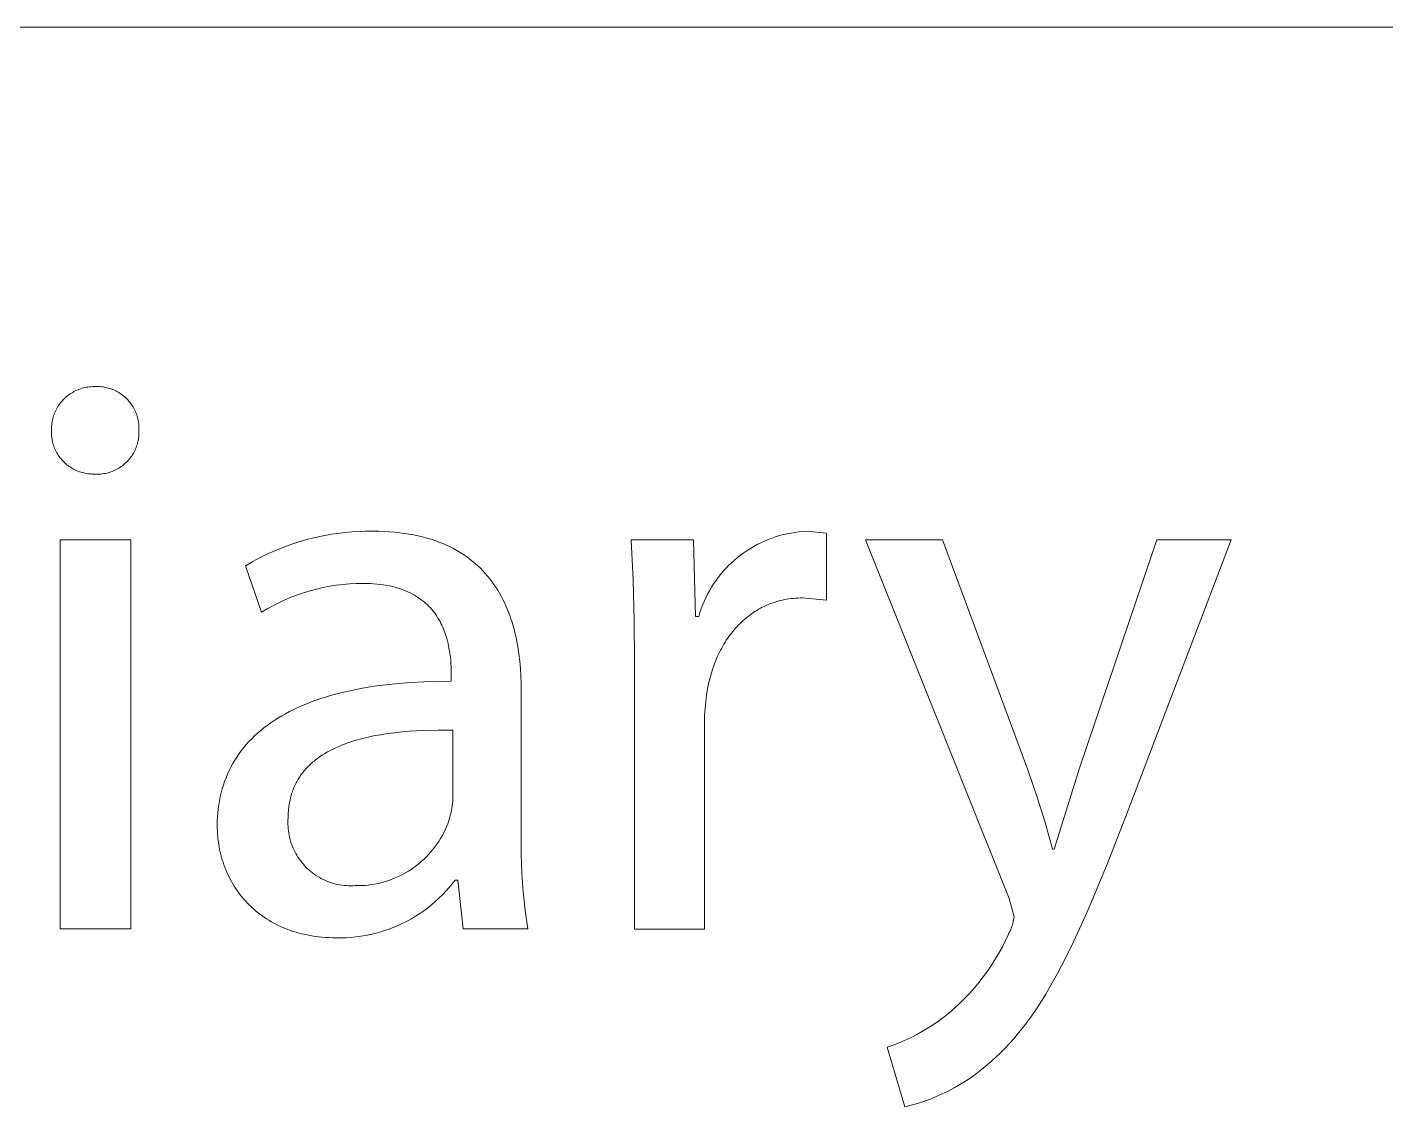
# Model space of a CAD drawing. Header units: millimetres. Extents: x -1283 to 2747, y -259 to 2557.
# Drawn here: x 2501.9 to 2570.1, y 137.7 to 191.8 of the extents above; entities that cross this region are included whole.
import ezdxf

# ---------------------------------------------------------------- set-up
doc = ezdxf.new("R2010")
doc.units = ezdxf.units.MM
doc.header["$MEASUREMENT"] = 0
doc.layers.add('Domyślny', color=7, linetype='Continuous', true_color=0x000000)

msp = doc.modelspace()

# ---------------------------------------------------------------- linework, layer by layer
at = {"layer": 'Domyślny', "color": 18, "lineweight": 15, "true_color": 0x000000}
for p, q in [((2743.172, 191.833), (1223.936, 191.833)), ((2503.762, 173.145), (2503.814, 173.197)), ((2503.814, 173.197), (2503.868, 173.248)), ((2503.868, 173.248), (2503.924, 173.297)), ((2503.924, 173.297), (2503.982, 173.343)), ((2503.982, 173.343), (2504.041, 173.388)), ((2504.041, 173.388), (2504.102, 173.431)), ((2504.102, 173.431), (2504.164, 173.471)), ((2504.164, 173.471), (2504.228, 173.509)), ((2504.228, 173.509), (2504.292, 173.545)), ((2504.292, 173.545), (2504.358, 173.579)), ((2504.358, 173.579), (2504.426, 173.611)), ((2504.426, 173.611), (2504.494, 173.64)), ((2504.494, 173.64), (2504.563, 173.667)), ((2504.563, 173.667), (2504.633, 173.691)), ((2504.633, 173.691), (2504.704, 173.713)), ((2504.704, 173.713), (2504.776, 173.732)), ((2504.776, 173.732), (2504.848, 173.749)), ((2504.848, 173.749), (2504.921, 173.763)), ((2504.921, 173.763), (2504.994, 173.775)), ((2504.994, 173.775), (2505.067, 173.785)), ((2505.067, 173.785), (2505.141, 173.791)), ((2505.141, 173.791), (2505.215, 173.796)), ((2505.215, 173.796), (2505.29, 173.797)), ((2505.29, 173.797), (2505.364, 173.796)), ((2505.364, 173.796), (2505.437, 173.798)), ((2505.437, 173.798), (2505.509, 173.798)), ((2505.509, 173.798), (2505.582, 173.795)), ((2505.582, 173.795), (2505.655, 173.789)), ((2505.655, 173.789), (2505.727, 173.781)), ((2505.727, 173.781), (2505.799, 173.77)), ((2505.799, 173.77), (2505.871, 173.757)), ((2505.871, 173.757), (2505.942, 173.742)), ((2505.942, 173.742), (2506.012, 173.724)), ((2506.012, 173.724), (2506.082, 173.703)), ((2506.082, 173.703), (2506.151, 173.68)), ((2506.151, 173.68), (2506.219, 173.655)), ((2506.219, 173.655), (2506.287, 173.628)), ((2506.287, 173.628), (2506.353, 173.598)), ((2506.353, 173.598), (2506.418, 173.565)), ((2506.418, 173.565), (2506.483, 173.531)), ((2506.483, 173.531), (2506.545, 173.494)), ((2506.545, 173.494), (2506.607, 173.456)), ((2506.607, 173.456), (2506.667, 173.415)), ((2506.667, 173.415), (2506.726, 173.372)), ((2506.726, 173.372), (2506.783, 173.327)), ((2506.783, 173.327), (2506.839, 173.28)), ((2506.839, 173.28), (2506.893, 173.231)), ((2506.893, 173.231), (2506.945, 173.18)), ((2503.319, 172.465), (2503.348, 172.533)), ((2503.348, 172.533), (2503.38, 172.6)), ((2503.38, 172.6), (2503.414, 172.666)), ((2503.414, 172.666), (2503.45, 172.731)), ((2503.45, 172.731), (2503.488, 172.795)), ((2503.488, 172.795), (2503.528, 172.857)), ((2503.528, 172.857), (2503.571, 172.918)), ((2503.571, 172.918), (2503.616, 172.977)), ((2503.616, 172.977), (2503.662, 173.035)), ((2503.662, 173.035), (2503.711, 173.091)), ((2503.711, 173.091), (2503.762, 173.145)), ((2506.945, 173.18), (2506.995, 173.127)), ((2506.995, 173.127), (2507.044, 173.073)), ((2507.044, 173.073), (2507.09, 173.017)), ((2507.09, 173.017), (2507.135, 172.96)), ((2507.135, 172.96), (2507.178, 172.901)), ((2507.178, 172.901), (2507.218, 172.84)), ((2507.218, 172.84), (2507.257, 172.779)), ((2507.257, 172.779), (2507.293, 172.716)), ((2507.293, 172.716), (2507.327, 172.651)), ((2507.327, 172.651), (2507.359, 172.586)), ((2507.359, 172.586), (2507.388, 172.519)), ((2507.388, 172.519), (2507.416, 172.452)), ((2503.168, 171.818), (2503.174, 171.891)), ((2503.174, 171.891), (2503.184, 171.965)), ((2503.184, 171.965), (2503.196, 172.038)), ((2503.196, 172.038), (2503.21, 172.111)), ((2503.21, 172.111), (2503.227, 172.183)), ((2503.227, 172.183), (2503.246, 172.255)), ((2503.246, 172.255), (2503.268, 172.326)), ((2503.268, 172.326), (2503.292, 172.396)), ((2503.292, 172.396), (2503.319, 172.465)), ((2507.416, 172.452), (2507.441, 172.383)), ((2507.441, 172.383), (2507.463, 172.314)), ((2507.463, 172.314), (2507.483, 172.244)), ((2507.483, 172.244), (2507.501, 172.173)), ((2507.501, 172.173), (2507.516, 172.102)), ((2507.516, 172.102), (2507.528, 172.031)), ((2507.528, 172.031), (2507.538, 171.958)), ((2507.538, 171.958), (2507.546, 171.886)), ((2507.546, 171.886), (2507.551, 171.813)), ((2503.161, 171.523), (2503.163, 171.595)), ((2503.162, 171.45), (2503.161, 171.523)), ((2503.162, 171.669), (2503.163, 171.743)), ((2503.163, 171.595), (2503.162, 171.669)), ((2503.165, 171.378), (2503.162, 171.45)), ((2503.163, 171.743), (2503.168, 171.818)), ((2503.171, 171.305), (2503.165, 171.378)), ((2503.179, 171.233), (2503.171, 171.305)), ((2503.19, 171.162), (2503.179, 171.233)), ((2503.203, 171.09), (2503.19, 171.162)), ((2507.526, 171.16), (2507.513, 171.089)), ((2507.536, 171.232), (2507.526, 171.16)), ((2507.544, 171.305), (2507.536, 171.232)), ((2507.55, 171.377), (2507.544, 171.305)), ((2507.553, 171.45), (2507.55, 171.377)), ((2507.551, 171.813), (2507.554, 171.741)), ((2507.554, 171.668), (2507.551, 171.595)), ((2507.551, 171.595), (2507.553, 171.522)), ((2507.553, 171.522), (2507.553, 171.45)), ((2507.554, 171.741), (2507.554, 171.668)), ((2503.218, 171.019), (2503.203, 171.09)), ((2503.236, 170.949), (2503.218, 171.019)), ((2503.257, 170.88), (2503.236, 170.949)), ((2503.28, 170.811), (2503.257, 170.88)), ((2503.305, 170.743), (2503.28, 170.811)), ((2503.332, 170.676), (2503.305, 170.743)), ((2503.362, 170.61), (2503.332, 170.676)), ((2503.394, 170.545), (2503.362, 170.61)), ((2503.429, 170.481), (2503.394, 170.545)), ((2503.465, 170.418), (2503.429, 170.481)), ((2507.287, 170.477), (2507.251, 170.414)), ((2507.322, 170.541), (2507.287, 170.477)), ((2507.354, 170.606), (2507.322, 170.541)), ((2507.384, 170.673), (2507.354, 170.606)), ((2507.411, 170.74), (2507.384, 170.673)), ((2507.436, 170.808), (2507.411, 170.74)), ((2507.459, 170.877), (2507.436, 170.808)), ((2507.479, 170.947), (2507.459, 170.877)), ((2507.497, 171.018), (2507.479, 170.947)), ((2507.513, 171.089), (2507.497, 171.018)), ((2503.504, 170.357), (2503.465, 170.418)), ((2503.545, 170.297), (2503.504, 170.357)), ((2503.588, 170.238), (2503.545, 170.297)), ((2503.632, 170.181), (2503.588, 170.238)), ((2503.679, 170.126), (2503.632, 170.181)), ((2503.728, 170.072), (2503.679, 170.126)), ((2503.778, 170.02), (2503.728, 170.072)), ((2503.831, 169.969), (2503.778, 170.02)), ((2503.885, 169.921), (2503.831, 169.969)), ((2503.94, 169.874), (2503.885, 169.921)), ((2503.997, 169.83), (2503.94, 169.874)), ((2504.056, 169.787), (2503.997, 169.83)), ((2504.116, 169.747), (2504.056, 169.787)), ((2506.718, 169.824), (2506.659, 169.781)), ((2506.775, 169.869), (2506.718, 169.824)), ((2506.831, 169.915), (2506.775, 169.869)), ((2506.885, 169.964), (2506.831, 169.915)), ((2506.937, 170.014), (2506.885, 169.964)), ((2506.988, 170.067), (2506.937, 170.014)), ((2507.037, 170.121), (2506.988, 170.067)), ((2507.084, 170.176), (2507.037, 170.121)), ((2507.128, 170.234), (2507.084, 170.176)), ((2507.171, 170.292), (2507.128, 170.234)), ((2507.212, 170.353), (2507.171, 170.292)), ((2507.251, 170.414), (2507.212, 170.353)), ((2504.178, 169.708), (2504.116, 169.747)), ((2504.24, 169.672), (2504.178, 169.708)), ((2504.304, 169.638), (2504.24, 169.672)), ((2504.369, 169.606), (2504.304, 169.638)), ((2504.436, 169.576), (2504.369, 169.606)), ((2504.503, 169.549), (2504.436, 169.576)), ((2504.571, 169.524), (2504.503, 169.549)), ((2504.64, 169.501), (2504.571, 169.524)), ((2504.71, 169.481), (2504.64, 169.501)), ((2504.78, 169.463), (2504.71, 169.481)), ((2504.851, 169.448), (2504.78, 169.463)), ((2504.922, 169.435), (2504.851, 169.448)), ((2504.994, 169.424), (2504.922, 169.435)), ((2505.066, 169.416), (2504.994, 169.424)), ((2505.138, 169.411), (2505.066, 169.416)), ((2505.211, 169.408), (2505.138, 169.411)), ((2505.283, 169.408), (2505.211, 169.408)), ((2505.356, 169.403), (2505.283, 169.408)), ((2505.429, 169.401), (2505.356, 169.403)), ((2505.501, 169.401), (2505.429, 169.401)), ((2505.574, 169.404), (2505.501, 169.401)), ((2505.646, 169.409), (2505.574, 169.404)), ((2505.719, 169.417), (2505.646, 169.409)), ((2505.791, 169.428), (2505.719, 169.417)), ((2505.862, 169.441), (2505.791, 169.428)), ((2505.933, 169.456), (2505.862, 169.441)), ((2506.004, 169.474), (2505.933, 169.456)), ((2506.074, 169.494), (2506.004, 169.474)), ((2506.143, 169.517), (2506.074, 169.494)), ((2506.211, 169.542), (2506.143, 169.517)), ((2506.278, 169.569), (2506.211, 169.542)), ((2506.345, 169.599), (2506.278, 169.569)), ((2506.41, 169.631), (2506.345, 169.599)), ((2506.474, 169.665), (2506.41, 169.631)), ((2506.537, 169.702), (2506.474, 169.665)), ((2506.599, 169.74), (2506.537, 169.702)), ((2506.659, 169.781), (2506.599, 169.74)), ((2516.802, 166.31), (2517.215, 166.384)), ((2517.215, 166.384), (2517.631, 166.443)), ((2517.631, 166.443), (2518.048, 166.489)), ((2518.048, 166.489), (2518.467, 166.519)), ((2518.467, 166.519), (2518.887, 166.535)), ((2518.887, 166.535), (2519.306, 166.537)), ((2519.306, 166.537), (2519.583, 166.534)), ((2519.583, 166.534), (2519.853, 166.525)), ((2519.853, 166.525), (2520.117, 166.511)), ((2520.117, 166.511), (2520.374, 166.49)), ((2520.374, 166.49), (2520.625, 166.464)), ((2520.625, 166.464), (2520.87, 166.433)), ((2520.87, 166.433), (2521.108, 166.397)), ((2521.108, 166.397), (2521.341, 166.355)), ((2539.888, 166.368), (2540.082, 166.412)), ((2540.082, 166.412), (2540.278, 166.45)), ((2540.278, 166.45), (2540.475, 166.481)), ((2540.475, 166.481), (2540.673, 166.506)), ((2540.673, 166.506), (2540.872, 166.523)), ((2540.872, 166.523), (2541.071, 166.534)), ((2541.071, 166.534), (2542.064, 166.44)), ((2542.064, 166.44), (2542.064, 163.085)), ((2503.592, 166.106), (2507.149, 166.106)), ((2503.592, 146.579), (2503.592, 166.106)), ((2507.149, 166.106), (2507.149, 146.579)), ((2514.399, 165.569), (2514.788, 165.727)), ((2514.788, 165.727), (2515.182, 165.871)), ((2515.182, 165.871), (2515.581, 166.002)), ((2515.581, 166.002), (2515.985, 166.119)), ((2515.985, 166.119), (2516.392, 166.221)), ((2516.392, 166.221), (2516.802, 166.31)), ((2521.341, 166.355), (2521.567, 166.307)), ((2521.567, 166.307), (2521.787, 166.255)), ((2521.787, 166.255), (2522.002, 166.198)), ((2522.002, 166.198), (2522.21, 166.136)), ((2522.21, 166.136), (2522.413, 166.069)), ((2522.413, 166.069), (2522.61, 165.997)), ((2522.61, 165.997), (2522.802, 165.921)), ((2522.802, 165.921), (2522.988, 165.84)), ((2522.988, 165.84), (2523.168, 165.755)), ((2523.168, 165.755), (2523.343, 165.666)), ((2532.356, 164.075), (2532.253, 166.105)), ((2532.253, 166.105), (2535.38, 166.105)), ((2535.38, 166.105), (2535.488, 162.267)), ((2538.238, 165.68), (2538.41, 165.781)), ((2538.41, 165.781), (2538.585, 165.876)), ((2538.585, 165.876), (2538.764, 165.965)), ((2538.764, 165.965), (2538.945, 166.048)), ((2538.945, 166.048), (2539.129, 166.125)), ((2539.129, 166.125), (2539.316, 166.195)), ((2539.316, 166.195), (2539.505, 166.259)), ((2539.505, 166.259), (2539.695, 166.317)), ((2539.695, 166.317), (2539.888, 166.368)), ((2551.234, 148.109), (2544.014, 166.106)), ((2544.014, 166.106), (2547.879, 166.106)), ((2547.879, 166.106), (2552.16, 154.564)), ((2554.75, 154.645), (2558.629, 166.106)), ((2562.373, 166.106), (2557.059, 152.189)), ((2558.629, 166.106), (2562.373, 166.106)), ((2512.905, 164.806), (2513.268, 165.016)), ((2513.268, 165.016), (2513.639, 165.213)), ((2513.639, 165.213), (2514.016, 165.398)), ((2514.016, 165.398), (2514.399, 165.569)), ((2523.343, 165.666), (2523.513, 165.572)), ((2523.513, 165.572), (2523.677, 165.474)), ((2523.677, 165.474), (2523.836, 165.372)), ((2523.836, 165.372), (2523.99, 165.267)), ((2523.99, 165.267), (2524.139, 165.157)), ((2524.139, 165.157), (2524.283, 165.044)), ((2524.283, 165.044), (2524.422, 164.927)), ((2537.288, 164.958), (2537.435, 165.091)), ((2537.435, 165.091), (2537.588, 165.22)), ((2537.588, 165.22), (2537.744, 165.343)), ((2537.744, 165.343), (2537.905, 165.461)), ((2537.905, 165.461), (2538.07, 165.573)), ((2538.07, 165.573), (2538.238, 165.68)), ((2513.697, 162.471), (2512.905, 164.806)), ((2524.422, 164.927), (2524.557, 164.806)), ((2524.557, 164.806), (2524.686, 164.682)), ((2524.686, 164.682), (2524.811, 164.555)), ((2524.811, 164.555), (2524.931, 164.424)), ((2524.931, 164.424), (2525.046, 164.29)), ((2536.621, 164.218), (2536.744, 164.375)), ((2536.744, 164.375), (2536.872, 164.527)), ((2536.872, 164.527), (2537.006, 164.676)), ((2537.006, 164.676), (2537.144, 164.819)), ((2537.144, 164.819), (2537.288, 164.958)), ((2516.789, 163.711), (2516.462, 163.636)), ((2517.117, 163.774), (2516.789, 163.711)), ((2517.448, 163.827), (2517.117, 163.774)), ((2517.78, 163.867), (2517.448, 163.827)), ((2518.114, 163.896), (2517.78, 163.867)), ((2518.448, 163.914), (2518.114, 163.896)), ((2518.783, 163.92), (2518.448, 163.914)), ((2518.968, 163.918), (2518.783, 163.92)), ((2519.148, 163.912), (2518.968, 163.918)), ((2519.322, 163.901), (2519.148, 163.912)), ((2519.492, 163.887), (2519.322, 163.901)), ((2519.657, 163.869), (2519.492, 163.887)), ((2519.817, 163.847), (2519.657, 163.869)), ((2519.972, 163.821), (2519.817, 163.847)), ((2520.122, 163.792), (2519.972, 163.821)), ((2520.268, 163.76), (2520.122, 163.792)), ((2520.409, 163.724), (2520.268, 163.76)), ((2520.546, 163.684), (2520.409, 163.724)), ((2520.678, 163.642), (2520.546, 163.684)), ((2525.046, 164.29), (2525.157, 164.154)), ((2525.157, 164.154), (2525.263, 164.014)), ((2525.263, 164.014), (2525.366, 163.871)), ((2525.366, 163.871), (2525.463, 163.726)), ((2525.463, 163.726), (2525.557, 163.578)), ((2532.41, 162.044), (2532.356, 164.075)), ((2536.183, 163.552), (2536.284, 163.724)), ((2536.284, 163.724), (2536.391, 163.893)), ((2536.391, 163.893), (2536.503, 164.057)), ((2536.503, 164.057), (2536.621, 164.218)), ((2514.88, 163.095), (2514.576, 162.954)), ((2515.189, 163.225), (2514.88, 163.095)), ((2515.502, 163.344), (2515.189, 163.225)), ((2515.818, 163.452), (2515.502, 163.344)), ((2516.139, 163.55), (2515.818, 163.452)), ((2516.462, 163.636), (2516.139, 163.55)), ((2520.806, 163.596), (2520.678, 163.642)), ((2520.93, 163.548), (2520.806, 163.596)), ((2521.049, 163.496), (2520.93, 163.548)), ((2521.164, 163.442), (2521.049, 163.496)), ((2521.276, 163.385), (2521.164, 163.442)), ((2521.383, 163.325), (2521.276, 163.385)), ((2521.486, 163.263), (2521.383, 163.325)), ((2521.585, 163.198), (2521.486, 163.263)), ((2521.681, 163.132), (2521.585, 163.198)), ((2521.773, 163.062), (2521.681, 163.132)), ((2521.861, 162.991), (2521.773, 163.062)), ((2521.946, 162.918), (2521.861, 162.991)), ((2525.557, 163.578), (2525.646, 163.427)), ((2525.646, 163.427), (2525.732, 163.274)), ((2525.732, 163.274), (2525.813, 163.118)), ((2525.813, 163.118), (2525.89, 162.96)), ((2535.84, 162.833), (2535.917, 163.017)), ((2535.917, 163.017), (2535.999, 163.198)), ((2535.999, 163.198), (2536.088, 163.377)), ((2536.088, 163.377), (2536.183, 163.552)), ((2539.527, 163), (2539.424, 162.968)), ((2539.631, 163.031), (2539.527, 163)), ((2539.736, 163.058), (2539.631, 163.031)), ((2539.843, 163.083), (2539.736, 163.058)), ((2539.951, 163.106), (2539.843, 163.083)), ((2540.06, 163.126), (2539.951, 163.106)), ((2540.17, 163.144), (2540.06, 163.126)), ((2540.282, 163.158), (2540.17, 163.144)), ((2540.394, 163.171), (2540.282, 163.158)), ((2540.508, 163.18), (2540.394, 163.171)), ((2540.623, 163.187), (2540.508, 163.18)), ((2540.739, 163.191), (2540.623, 163.187)), ((2540.856, 163.193), (2540.739, 163.191)), ((2542.064, 163.085), (2540.856, 163.193)), ((2513.984, 162.642), (2513.697, 162.471)), ((2514.278, 162.803), (2513.984, 162.642)), ((2514.576, 162.954), (2514.278, 162.803)), ((2522.027, 162.843), (2521.946, 162.918)), ((2522.105, 162.765), (2522.027, 162.843)), ((2522.18, 162.687), (2522.105, 162.765)), ((2522.251, 162.606), (2522.18, 162.687)), ((2522.319, 162.524), (2522.251, 162.606)), ((2522.383, 162.44), (2522.319, 162.524)), ((2522.445, 162.355), (2522.383, 162.44)), ((2522.504, 162.269), (2522.445, 162.355)), ((2525.89, 162.96), (2525.964, 162.8)), ((2525.964, 162.8), (2526.033, 162.638)), ((2526.033, 162.638), (2526.099, 162.474)), ((2526.099, 162.474), (2526.161, 162.308)), ((2526.161, 162.308), (2526.22, 162.14)), ((2535.649, 162.267), (2535.706, 162.457)), ((2535.706, 162.457), (2535.77, 162.646)), ((2535.77, 162.646), (2535.84, 162.833)), ((2538.204, 162.331), (2538.119, 162.267)), ((2538.289, 162.393), (2538.204, 162.331)), ((2538.376, 162.454), (2538.289, 162.393)), ((2538.465, 162.512), (2538.376, 162.454)), ((2538.555, 162.568), (2538.465, 162.512)), ((2538.646, 162.621), (2538.555, 162.568)), ((2538.739, 162.673), (2538.646, 162.621)), ((2538.833, 162.722), (2538.739, 162.673)), ((2538.928, 162.769), (2538.833, 162.722)), ((2539.025, 162.813), (2538.928, 162.769)), ((2539.123, 162.855), (2539.025, 162.813)), ((2539.222, 162.895), (2539.123, 162.855)), ((2539.322, 162.933), (2539.222, 162.895)), ((2539.424, 162.968), (2539.322, 162.933)), ((2522.56, 162.182), (2522.504, 162.269)), ((2522.613, 162.093), (2522.56, 162.182)), ((2522.663, 162.004), (2522.613, 162.093)), ((2522.71, 161.914), (2522.663, 162.004)), ((2522.755, 161.822), (2522.71, 161.914)), ((2522.797, 161.731), (2522.755, 161.822)), ((2522.837, 161.638), (2522.797, 161.731)), ((2522.874, 161.545), (2522.837, 161.638)), ((2526.22, 162.14), (2526.275, 161.971)), ((2526.275, 161.971), (2526.327, 161.799)), ((2526.327, 161.799), (2526.375, 161.627)), ((2526.375, 161.627), (2526.42, 161.453)), ((2532.414, 160.012), (2532.41, 162.044)), ((2535.488, 162.267), (2535.649, 162.267)), ((2537.496, 161.679), (2537.425, 161.597)), ((2537.569, 161.759), (2537.496, 161.679)), ((2537.643, 161.838), (2537.569, 161.759)), ((2537.719, 161.914), (2537.643, 161.838)), ((2537.796, 161.989), (2537.719, 161.914)), ((2537.875, 162.061), (2537.796, 161.989)), ((2537.955, 162.132), (2537.875, 162.061)), ((2538.036, 162.2), (2537.955, 162.132)), ((2538.119, 162.267), (2538.036, 162.2)), ((2522.909, 161.452), (2522.874, 161.545)), ((2522.942, 161.358), (2522.909, 161.452)), ((2522.972, 161.264), (2522.942, 161.358)), ((2523, 161.17), (2522.972, 161.264)), ((2523.027, 161.076), (2523, 161.17)), ((2523.051, 160.982), (2523.027, 161.076)), ((2523.073, 160.888), (2523.051, 160.982)), ((2526.42, 161.453), (2526.461, 161.277)), ((2526.461, 161.277), (2526.5, 161.1)), ((2526.5, 161.1), (2526.535, 160.923)), ((2526.535, 160.923), (2526.567, 160.744)), ((2536.97, 160.972), (2536.911, 160.876)), ((2537.03, 161.066), (2536.97, 160.972)), ((2537.092, 161.159), (2537.03, 161.066)), ((2537.155, 161.25), (2537.092, 161.159)), ((2537.221, 161.34), (2537.155, 161.25)), ((2537.287, 161.427), (2537.221, 161.34)), ((2537.355, 161.513), (2537.287, 161.427)), ((2537.425, 161.597), (2537.355, 161.513)), ((2523.094, 160.795), (2523.073, 160.888)), ((2523.129, 160.609), (2523.094, 160.795)), ((2523.158, 160.425), (2523.129, 160.609)), ((2523.181, 160.244), (2523.158, 160.425)), ((2523.198, 160.067), (2523.181, 160.244)), ((2526.567, 160.744), (2526.623, 160.383)), ((2526.623, 160.383), (2526.667, 160.02)), ((2536.593, 160.265), (2536.546, 160.158)), ((2536.642, 160.371), (2536.593, 160.265)), ((2536.693, 160.475), (2536.642, 160.371)), ((2536.745, 160.577), (2536.693, 160.475)), ((2536.799, 160.678), (2536.745, 160.577)), ((2536.854, 160.778), (2536.799, 160.678)), ((2536.911, 160.876), (2536.854, 160.778)), ((2523.211, 159.894), (2523.198, 160.067)), ((2523.219, 159.727), (2523.211, 159.894)), ((2523.224, 159.565), (2523.219, 159.727)), ((2523.225, 159.411), (2523.224, 159.565)), ((2526.667, 160.02), (2526.7, 159.654)), ((2526.7, 159.654), (2526.724, 159.287)), ((2532.414, 146.578), (2532.414, 160.012)), ((2536.336, 159.601), (2536.264, 159.369)), ((2536.415, 159.828), (2536.336, 159.601)), ((2536.457, 159.94), (2536.415, 159.828)), ((2536.501, 160.05), (2536.457, 159.94)), ((2536.546, 160.158), (2536.501, 160.05)), ((2519.942, 158.836), (2520.559, 158.901)), ((2520.559, 158.901), (2521.196, 158.95)), ((2521.196, 158.95), (2521.853, 158.985)), ((2521.853, 158.985), (2522.529, 159.004)), ((2522.529, 159.004), (2523.225, 159.008)), ((2523.225, 159.008), (2523.225, 159.411)), ((2526.724, 159.287), (2526.737, 158.919)), ((2526.737, 158.919), (2526.741, 158.552)), ((2536.142, 158.89), (2536.092, 158.643)), ((2536.199, 159.132), (2536.142, 158.89)), ((2536.264, 159.369), (2536.199, 159.132)), ((2516.673, 158.138), (2516.916, 158.216)), ((2516.916, 158.216), (2517.165, 158.291)), ((2517.165, 158.291), (2517.42, 158.362)), ((2517.42, 158.362), (2517.679, 158.429)), ((2517.679, 158.429), (2518.214, 158.553)), ((2518.214, 158.553), (2518.77, 158.662)), ((2518.77, 158.662), (2519.346, 158.757)), ((2519.346, 158.757), (2519.942, 158.836)), ((2526.741, 158.552), (2526.741, 151.251)), ((2536.037, 158.313), (2535.994, 157.981)), ((2536.092, 158.643), (2536.037, 158.313)), ((2515.116, 157.49), (2515.322, 157.593)), ((2515.322, 157.593), (2515.534, 157.693)), ((2515.534, 157.693), (2515.751, 157.789)), ((2515.751, 157.789), (2515.973, 157.881)), ((2515.973, 157.881), (2516.201, 157.97)), ((2516.201, 157.97), (2516.434, 158.056)), ((2516.434, 158.056), (2516.673, 158.138)), ((2535.962, 157.647), (2535.941, 157.313)), ((2535.994, 157.981), (2535.962, 157.647)), ((2513.994, 156.797), (2514.167, 156.921)), ((2514.167, 156.921), (2514.346, 157.042)), ((2514.346, 157.042), (2514.53, 157.159)), ((2514.53, 157.159), (2514.72, 157.273)), ((2514.72, 157.273), (2514.915, 157.383)), ((2514.915, 157.383), (2515.116, 157.49)), ((2535.941, 157.313), (2535.931, 156.979)), ((2535.931, 156.979), (2535.931, 146.578)), ((2513.213, 156.125), (2513.358, 156.267)), ((2513.358, 156.267), (2513.508, 156.404)), ((2513.508, 156.404), (2513.665, 156.539)), ((2513.665, 156.539), (2513.827, 156.67)), ((2513.827, 156.67), (2513.994, 156.797)), ((2518.991, 156.193), (2518.66, 156.11)), ((2519.33, 156.265), (2518.991, 156.193)), ((2519.676, 156.329), (2519.33, 156.265)), ((2520.027, 156.384), (2519.676, 156.329)), ((2520.383, 156.43), (2520.027, 156.384)), ((2520.744, 156.469), (2520.383, 156.43)), ((2521.108, 156.5), (2520.744, 156.469)), ((2521.474, 156.524), (2521.108, 156.5)), ((2521.841, 156.541), (2521.474, 156.524)), ((2522.576, 156.557), (2521.841, 156.541)), ((2523.306, 156.552), (2522.576, 156.557)), ((2523.306, 153.143), (2523.306, 156.552)), ((2512.573, 155.369), (2512.689, 155.527)), ((2512.689, 155.527), (2512.812, 155.682)), ((2512.812, 155.682), (2512.94, 155.833)), ((2512.94, 155.833), (2513.073, 155.981)), ((2513.073, 155.981), (2513.213, 156.125)), ((2517.153, 155.538), (2517.018, 155.465)), ((2517.291, 155.608), (2517.153, 155.538)), ((2517.432, 155.675), (2517.291, 155.608)), ((2517.576, 155.739), (2517.432, 155.675)), ((2517.723, 155.8), (2517.576, 155.739)), ((2517.873, 155.859), (2517.723, 155.8)), ((2518.025, 155.914), (2517.873, 155.859)), ((2518.18, 155.967), (2518.025, 155.914)), ((2518.338, 156.017), (2518.18, 155.967)), ((2518.498, 156.065), (2518.338, 156.017)), ((2518.66, 156.11), (2518.498, 156.065)), ((2512.165, 154.704), (2512.258, 154.875)), ((2512.258, 154.875), (2512.357, 155.043)), ((2512.357, 155.043), (2512.462, 155.208)), ((2512.462, 155.208), (2512.573, 155.369)), ((2516.125, 154.815), (2516.073, 154.765)), ((2516.178, 154.864), (2516.125, 154.815)), ((2516.231, 154.913), (2516.178, 154.864)), ((2516.286, 154.96), (2516.231, 154.913)), ((2516.342, 155.007), (2516.286, 154.96)), ((2516.399, 155.052), (2516.342, 155.007)), ((2516.515, 155.142), (2516.399, 155.052)), ((2516.635, 155.227), (2516.515, 155.142)), ((2516.759, 155.31), (2516.635, 155.227)), ((2516.887, 155.389), (2516.759, 155.31)), ((2517.018, 155.465), (2516.887, 155.389)), ((2511.851, 153.986), (2511.921, 154.17)), ((2511.921, 154.17), (2511.996, 154.351)), ((2511.996, 154.351), (2512.078, 154.529)), ((2512.078, 154.529), (2512.165, 154.704)), ((2515.58, 154.155), (2515.542, 154.094)), ((2515.619, 154.215), (2515.58, 154.155)), ((2515.659, 154.274), (2515.619, 154.215)), ((2515.701, 154.332), (2515.659, 154.274)), ((2515.743, 154.389), (2515.701, 154.332)), ((2515.787, 154.446), (2515.743, 154.389)), ((2515.832, 154.501), (2515.787, 154.446)), ((2515.878, 154.556), (2515.832, 154.501)), ((2515.925, 154.609), (2515.878, 154.556)), ((2515.973, 154.662), (2515.925, 154.609)), ((2516.023, 154.714), (2515.973, 154.662)), ((2516.073, 154.765), (2516.023, 154.714)), ((2552.16, 154.564), (2552.609, 153.246)), ((2553.489, 150.579), (2554.75, 154.645)), ((2511.678, 153.414), (2511.73, 153.608)), ((2511.73, 153.608), (2511.787, 153.798)), ((2511.787, 153.798), (2511.851, 153.986)), ((2515.235, 153.429), (2515.212, 153.357)), ((2515.26, 153.5), (2515.235, 153.429)), ((2515.286, 153.57), (2515.26, 153.5)), ((2515.314, 153.639), (2515.286, 153.57)), ((2515.342, 153.707), (2515.314, 153.639)), ((2515.372, 153.774), (2515.342, 153.707)), ((2515.404, 153.84), (2515.372, 153.774)), ((2515.436, 153.905), (2515.404, 153.84)), ((2515.47, 153.969), (2515.436, 153.905)), ((2515.506, 154.032), (2515.47, 153.969)), ((2515.542, 154.094), (2515.506, 154.032)), ((2511.531, 152.606), (2511.559, 152.812)), ((2511.559, 152.812), (2511.593, 153.016)), ((2511.593, 153.016), (2511.632, 153.216)), ((2511.632, 153.216), (2511.678, 153.414)), ((2515.077, 152.744), (2515.067, 152.662)), ((2515.089, 152.824), (2515.077, 152.744)), ((2515.102, 152.903), (2515.089, 152.824)), ((2515.117, 152.982), (2515.102, 152.903)), ((2515.133, 153.059), (2515.117, 152.982)), ((2515.151, 153.135), (2515.133, 153.059)), ((2515.17, 153.21), (2515.151, 153.135)), ((2515.19, 153.284), (2515.17, 153.21)), ((2515.212, 153.357), (2515.19, 153.284)), ((2523.259, 152.635), (2523.277, 152.761)), ((2523.277, 152.761), (2523.291, 152.888)), ((2523.291, 152.888), (2523.3, 153.016)), ((2523.3, 153.016), (2523.306, 153.143)), ((2552.609, 153.246), (2553.025, 151.917)), ((2511.485, 151.967), (2511.495, 152.183)), ((2511.495, 152.183), (2511.51, 152.396)), ((2511.51, 152.396), (2511.531, 152.606)), ((2515.039, 152.15), (2515.032, 152.042)), ((2515.042, 152.325), (2515.039, 152.238)), ((2515.039, 152.238), (2515.039, 152.15)), ((2515.046, 152.411), (2515.042, 152.325)), ((2515.051, 152.496), (2515.046, 152.411)), ((2515.059, 152.58), (2515.051, 152.496)), ((2515.067, 152.662), (2515.059, 152.58)), ((2523.104, 152.016), (2523.144, 152.137)), ((2523.144, 152.137), (2523.179, 152.26)), ((2523.179, 152.26), (2523.21, 152.384)), ((2523.21, 152.384), (2523.236, 152.509)), ((2523.236, 152.509), (2523.259, 152.635)), ((2557.059, 152.189), (2556.137, 149.827)), ((2511.482, 151.747), (2511.485, 151.967)), ((2511.484, 151.615), (2511.482, 151.747)), ((2511.488, 151.483), (2511.484, 151.615)), ((2511.496, 151.352), (2511.488, 151.483)), ((2515.032, 152.042), (2515.028, 151.934)), ((2515.028, 151.934), (2515.029, 151.825)), ((2515.029, 151.825), (2515.033, 151.717)), ((2515.033, 151.717), (2515.04, 151.609)), ((2515.04, 151.609), (2515.052, 151.501)), ((2515.052, 151.501), (2515.067, 151.394)), ((2515.067, 151.394), (2515.086, 151.287)), ((2522.767, 151.261), (2522.845, 151.407)), ((2522.845, 151.407), (2522.917, 151.556)), ((2522.917, 151.556), (2522.985, 151.707)), ((2522.985, 151.707), (2523.047, 151.86)), ((2523.047, 151.86), (2523.104, 152.016)), ((2553.025, 151.917), (2553.408, 150.579)), ((2511.506, 151.22), (2511.496, 151.352)), ((2511.519, 151.089), (2511.506, 151.22)), ((2511.536, 150.958), (2511.519, 151.089)), ((2511.555, 150.827), (2511.536, 150.958)), ((2511.577, 150.697), (2511.555, 150.827)), ((2511.602, 150.568), (2511.577, 150.697)), ((2515.086, 151.287), (2515.109, 151.181)), ((2515.109, 151.181), (2515.135, 151.076)), ((2515.135, 151.076), (2515.165, 150.971)), ((2515.165, 150.971), (2515.198, 150.868)), ((2515.198, 150.868), (2515.235, 150.766)), ((2515.235, 150.766), (2515.276, 150.666)), ((2522.307, 150.574), (2522.408, 150.705)), ((2522.408, 150.705), (2522.505, 150.839)), ((2522.505, 150.839), (2522.597, 150.977)), ((2522.597, 150.977), (2522.684, 151.117)), ((2522.684, 151.117), (2522.767, 151.261)), ((2526.741, 151.251), (2526.742, 150.314)), ((2511.63, 150.439), (2511.602, 150.568)), ((2511.661, 150.311), (2511.63, 150.439)), ((2511.695, 150.183), (2511.661, 150.311)), ((2511.732, 150.057), (2511.695, 150.183)), ((2511.772, 149.931), (2511.732, 150.057)), ((2515.276, 150.666), (2515.32, 150.567)), ((2515.32, 150.567), (2515.367, 150.469)), ((2515.367, 150.469), (2515.418, 150.373)), ((2515.418, 150.373), (2515.472, 150.279)), ((2515.472, 150.279), (2515.529, 150.187)), ((2515.529, 150.187), (2515.589, 150.097)), ((2515.589, 150.097), (2515.653, 150.009)), ((2521.736, 149.975), (2521.858, 150.087)), ((2521.858, 150.087), (2521.977, 150.203)), ((2521.977, 150.203), (2522.091, 150.323)), ((2522.091, 150.323), (2522.201, 150.447)), ((2522.201, 150.447), (2522.307, 150.574)), ((2526.742, 150.314), (2526.774, 149.377)), ((2553.408, 150.579), (2553.489, 150.579)), ((2511.815, 149.806), (2511.772, 149.931)), ((2511.861, 149.682), (2511.815, 149.806)), ((2511.909, 149.559), (2511.861, 149.682)), ((2511.961, 149.437), (2511.909, 149.559)), ((2512.015, 149.317), (2511.961, 149.437)), ((2515.653, 150.009), (2515.719, 149.923)), ((2515.719, 149.923), (2515.788, 149.84)), ((2515.788, 149.84), (2515.86, 149.759)), ((2515.86, 149.759), (2515.935, 149.68)), ((2515.935, 149.68), (2516.013, 149.605)), ((2516.013, 149.605), (2516.093, 149.532)), ((2516.093, 149.532), (2516.175, 149.461)), ((2516.175, 149.461), (2516.26, 149.394)), ((2516.26, 149.394), (2516.347, 149.33)), ((2520.786, 149.317), (2520.931, 149.397)), ((2520.931, 149.397), (2521.073, 149.481)), ((2521.073, 149.481), (2521.212, 149.571)), ((2521.212, 149.571), (2521.348, 149.665)), ((2521.348, 149.665), (2521.481, 149.764)), ((2521.481, 149.764), (2521.611, 149.867)), ((2521.611, 149.867), (2521.736, 149.975)), ((2526.774, 149.377), (2526.839, 148.441)), ((2556.137, 149.827), (2555.274, 147.748)), ((2512.073, 149.198), (2512.015, 149.317)), ((2512.133, 149.08), (2512.073, 149.198)), ((2512.196, 148.963), (2512.133, 149.08)), ((2512.262, 148.848), (2512.196, 148.963)), ((2512.331, 148.734), (2512.262, 148.848)), ((2512.403, 148.622), (2512.331, 148.734)), ((2516.347, 149.33), (2516.437, 149.268)), ((2516.437, 149.268), (2516.528, 149.21)), ((2516.528, 149.21), (2516.622, 149.155)), ((2516.622, 149.155), (2516.717, 149.103)), ((2516.717, 149.103), (2516.814, 149.055)), ((2516.814, 149.055), (2516.912, 149.01)), ((2516.912, 149.01), (2517.013, 148.968)), ((2517.013, 148.968), (2517.114, 148.93)), ((2517.114, 148.93), (2517.217, 148.895)), ((2517.217, 148.895), (2517.321, 148.864)), ((2517.321, 148.864), (2517.425, 148.836)), ((2517.425, 148.836), (2517.531, 148.812)), ((2517.531, 148.812), (2517.638, 148.792)), ((2517.638, 148.792), (2517.745, 148.776)), ((2517.745, 148.776), (2517.852, 148.763)), ((2517.852, 148.763), (2517.96, 148.754)), ((2517.96, 148.754), (2518.069, 148.748)), ((2518.069, 148.748), (2518.177, 148.747)), ((2518.177, 148.747), (2518.286, 148.749)), ((2518.286, 148.749), (2518.394, 148.755)), ((2518.394, 148.755), (2518.559, 148.753)), ((2518.559, 148.753), (2518.725, 148.758)), ((2518.725, 148.758), (2518.89, 148.768)), ((2518.89, 148.768), (2519.055, 148.783)), ((2519.055, 148.783), (2519.219, 148.805)), ((2519.219, 148.805), (2519.383, 148.832)), ((2519.383, 148.832), (2519.545, 148.864)), ((2519.545, 148.864), (2519.706, 148.902)), ((2519.706, 148.902), (2519.866, 148.945)), ((2519.866, 148.945), (2520.024, 148.994)), ((2520.024, 148.994), (2520.181, 149.048)), ((2520.181, 149.048), (2520.335, 149.107)), ((2520.335, 149.107), (2520.488, 149.172)), ((2520.488, 149.172), (2520.638, 149.242)), ((2520.638, 149.242), (2520.786, 149.317)), ((2523.118, 148.653), (2522.954, 148.47)), ((2523.275, 148.842), (2523.118, 148.653)), ((2523.427, 149.036), (2523.275, 148.842)), ((2523.561, 149.036), (2523.427, 149.036)), ((2523.829, 146.581), (2523.561, 149.036)), ((2512.478, 148.511), (2512.403, 148.622)), ((2512.556, 148.402), (2512.478, 148.511)), ((2512.637, 148.295), (2512.556, 148.402)), ((2512.72, 148.19), (2512.637, 148.295)), ((2512.807, 148.087), (2512.72, 148.19)), ((2512.896, 147.985), (2512.807, 148.087)), ((2512.989, 147.886), (2512.896, 147.985)), ((2522.607, 148.12), (2522.425, 147.954)), ((2522.783, 148.292), (2522.607, 148.12)), ((2522.954, 148.47), (2522.783, 148.292)), ((2526.839, 148.441), (2526.935, 147.509)), ((2551.476, 147.183), (2551.234, 148.109)), ((2513.084, 147.788), (2512.989, 147.886)), ((2513.182, 147.693), (2513.084, 147.788)), ((2513.283, 147.6), (2513.182, 147.693)), ((2513.387, 147.509), (2513.283, 147.6)), ((2513.493, 147.421), (2513.387, 147.509)), ((2513.603, 147.334), (2513.493, 147.421)), ((2513.715, 147.251), (2513.603, 147.334)), ((2521.645, 147.354), (2521.438, 147.221)), ((2521.848, 147.494), (2521.645, 147.354)), ((2522.045, 147.64), (2521.848, 147.494)), ((2522.238, 147.794), (2522.045, 147.64)), ((2522.425, 147.954), (2522.238, 147.794)), ((2526.935, 147.509), (2527.064, 146.581)), ((2555.274, 147.748), (2554.859, 146.808)), ((2513.831, 147.17), (2513.715, 147.251)), ((2513.949, 147.091), (2513.831, 147.17)), ((2514.07, 147.015), (2513.949, 147.091)), ((2514.194, 146.942), (2514.07, 147.015)), ((2514.321, 146.871), (2514.194, 146.942)), ((2514.451, 146.803), (2514.321, 146.871)), ((2514.583, 146.739), (2514.451, 146.803)), ((2514.718, 146.677), (2514.583, 146.739)), ((2514.857, 146.618), (2514.718, 146.677)), ((2514.998, 146.562), (2514.857, 146.618)), ((2520.341, 146.665), (2520.111, 146.577)), ((2520.568, 146.761), (2520.341, 146.665)), ((2520.791, 146.865), (2520.568, 146.761)), ((2521.011, 146.976), (2520.791, 146.865)), ((2521.226, 147.095), (2521.011, 146.976)), ((2521.438, 147.221), (2521.226, 147.095)), ((2551.303, 146.547), (2551.334, 146.623)), ((2551.334, 146.623), (2551.362, 146.701)), ((2551.362, 146.701), (2551.388, 146.78)), ((2551.388, 146.78), (2551.411, 146.859)), ((2551.411, 146.859), (2551.432, 146.939)), ((2551.432, 146.939), (2551.449, 147.02)), ((2551.449, 147.02), (2551.464, 147.101)), ((2551.464, 147.101), (2551.476, 147.183)), ((2554.859, 146.808), (2554.452, 145.93)), ((2507.149, 146.579), (2503.592, 146.579)), ((2515.142, 146.509), (2514.998, 146.562)), ((2515.288, 146.46), (2515.142, 146.509)), ((2515.438, 146.414), (2515.288, 146.46)), ((2515.591, 146.371), (2515.438, 146.414)), ((2515.746, 146.332), (2515.591, 146.371)), ((2515.904, 146.296), (2515.746, 146.332)), ((2516.065, 146.263), (2515.904, 146.296)), ((2516.229, 146.234), (2516.065, 146.263)), ((2516.395, 146.209), (2516.229, 146.234)), ((2516.565, 146.187), (2516.395, 146.209)), ((2516.737, 146.17), (2516.565, 146.187)), ((2516.912, 146.156), (2516.737, 146.17)), ((2517.09, 146.146), (2516.912, 146.156)), ((2517.271, 146.14), (2517.09, 146.146)), ((2517.454, 146.138), (2517.271, 146.14)), ((2517.701, 146.136), (2517.454, 146.138)), ((2517.947, 146.143), (2517.701, 146.136)), ((2518.192, 146.159), (2517.947, 146.143)), ((2518.438, 146.182), (2518.192, 146.159)), ((2518.682, 146.214), (2518.438, 146.182)), ((2518.925, 146.254), (2518.682, 146.214)), ((2519.166, 146.303), (2518.925, 146.254)), ((2519.406, 146.359), (2519.166, 146.303)), ((2519.643, 146.424), (2519.406, 146.359)), ((2519.878, 146.496), (2519.643, 146.424)), ((2520.111, 146.577), (2519.878, 146.496)), ((2527.064, 146.581), (2523.829, 146.581)), ((2535.931, 146.578), (2532.414, 146.578)), ((2550.883, 145.683), (2551.043, 146.001)), ((2551.043, 146.001), (2551.194, 146.324)), ((2551.194, 146.324), (2551.233, 146.397)), ((2551.233, 146.397), (2551.269, 146.471)), ((2551.269, 146.471), (2551.303, 146.547)), ((2554.452, 145.93), (2554.051, 145.111)), ((2550.531, 145.064), (2550.712, 145.371)), ((2550.712, 145.371), (2550.883, 145.683)), ((2550.139, 144.469), (2550.34, 144.764)), ((2550.34, 144.764), (2550.531, 145.064)), ((2554.051, 145.111), (2553.653, 144.35)), ((2549.482, 143.627), (2549.71, 143.901)), ((2549.71, 143.901), (2549.929, 144.181)), ((2549.929, 144.181), (2550.139, 144.469)), ((2553.653, 144.35), (2553.257, 143.642)), ((2548.999, 143.103), (2549.245, 143.361)), ((2549.245, 143.361), (2549.482, 143.627)), ((2553.059, 143.308), (2552.861, 142.986)), ((2553.257, 143.642), (2553.059, 143.308)), ((2548.214, 142.379), (2548.484, 142.612)), ((2548.484, 142.612), (2548.745, 142.853)), ((2548.745, 142.853), (2548.999, 143.103)), ((2552.662, 142.676), (2552.461, 142.377)), ((2552.861, 142.986), (2552.662, 142.676)), ((2547.434, 141.79), (2547.701, 141.977)), ((2547.701, 141.977), (2547.961, 142.174)), ((2547.961, 142.174), (2548.214, 142.379)), ((2552.26, 142.09), (2552.057, 141.815)), ((2552.461, 142.377), (2552.26, 142.09)), ((2546.307, 141.138), (2546.597, 141.286)), ((2546.597, 141.286), (2546.882, 141.445)), ((2546.882, 141.445), (2547.161, 141.613)), ((2547.161, 141.613), (2547.434, 141.79)), ((2551.646, 141.295), (2551.437, 141.05)), ((2551.853, 141.55), (2551.646, 141.295)), ((2552.057, 141.815), (2551.853, 141.55)), ((2545.101, 140.647), (2545.409, 140.754)), ((2545.987, 137.655), (2545.101, 140.647)), ((2545.409, 140.754), (2545.712, 140.872)), ((2545.712, 140.872), (2546.012, 141)), ((2546.012, 141), (2546.307, 141.138)), ((2551.011, 140.589), (2550.794, 140.372)), ((2551.226, 140.815), (2551.011, 140.589)), ((2551.437, 141.05), (2551.226, 140.815)), ((2550.348, 139.963), (2550.1, 139.741)), ((2550.573, 140.163), (2550.348, 139.963)), ((2550.794, 140.372), (2550.573, 140.163)), ((2549.312, 139.13), (2549.035, 138.945)), ((2549.581, 139.325), (2549.312, 139.13)), ((2549.844, 139.528), (2549.581, 139.325)), ((2550.1, 139.741), (2549.844, 139.528)), ((2548.17, 138.448), (2547.871, 138.303)), ((2548.464, 138.604), (2548.17, 138.448)), ((2548.753, 138.769), (2548.464, 138.604)), ((2549.035, 138.945), (2548.753, 138.769)), ((2546.629, 137.827), (2546.309, 137.735)), ((2546.946, 137.93), (2546.629, 137.827)), ((2547.258, 138.043), (2546.946, 137.93)), ((2547.567, 138.168), (2547.258, 138.043)), ((2547.871, 138.303), (2547.567, 138.168)), ((2546.309, 137.735), (2545.987, 137.655))]:
    msp.add_line(p, q, dxfattribs=at)

doc.saveas('drawing.dxf')
